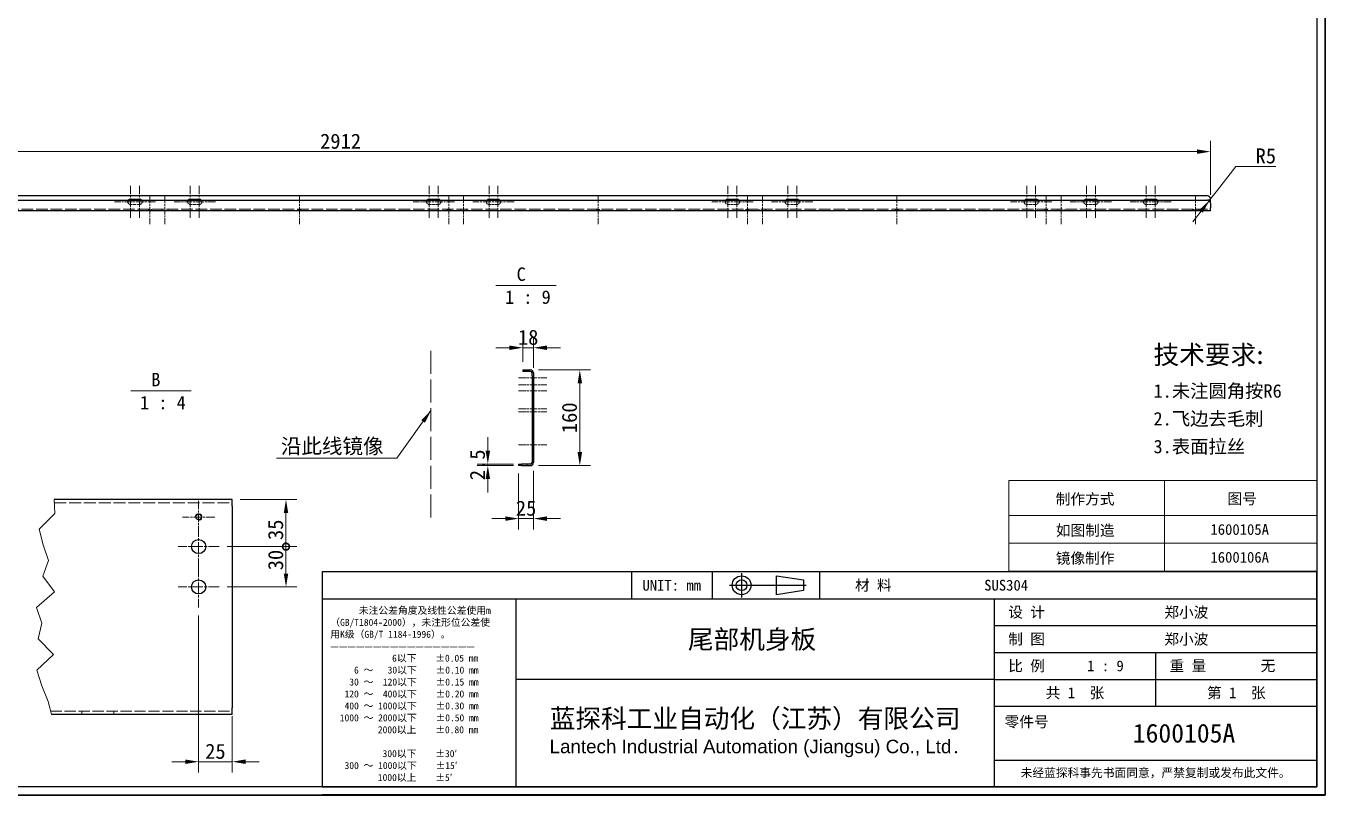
# Model space of a CAD drawing. Header units: millimetres. Extents: x 54 to 3731, y 49 to 2624.
# Drawn here: x 1556 to 3731, y 49 to 1337 of the extents above; entities that cross this region are included whole.
import ezdxf
from ezdxf.enums import TextEntityAlignment as Align

# ---------------------------------------------------------------- set-up
doc = ezdxf.new("R2010")
doc.units = ezdxf.units.MM
doc.header["$LTSCALE"] = 9
doc.linetypes.add('CHAIN', pattern=[0.3543, 0.2362, -0.0295, 0.0591, -0.0295])
doc.linetypes.add('DASHED', pattern=[0.2067, 0.1654, -0.0413])
for name, color, linetype, lineweight in [('1', 7, 'Continuous', 18), ('可见 (ISO)', 7, 'Continuous', 25), ('可见窄的 (ISO)', 7, 'Continuous', 18), ('图框 (ISO)', 7, 'Continuous', 35), ('标题 (ISO)', 7, 'Continuous', 25), ('草图几何图元 (ISO)', 7, 'Continuous', 18)]:
    doc.layers.add(name, color=color, linetype=linetype, lineweight=lineweight)
for name, color, linetype, lineweight, true_color in [('中心标记 (ISO)', 1, 'CHAIN', 18, 0xff0000), ('中心线 (ISO)', 1, 'CHAIN', 18, 0xff0000), ('尺寸 (ISO)', 7, 'Continuous', 18, 0x008000), ('折线 (ISO)', 7, 'Continuous', 18, 0x008000), ('符号 (ISO)', 7, 'Continuous', 18, 0x008000), ('隐藏 (ISO)', 5, 'DASHED', 18, 0x0000ff)]:
    doc.layers.add(name, color=color, linetype=linetype, lineweight=lineweight, true_color=true_color)
doc.styles.add('HZ_33', font='simfang.ttf')
doc.styles.add('文本样式164', font='SimSun.ttf')
doc.styles.add('文本样式165', font='SimSun.ttf')
doc.styles.add('文本样式74', font='SimSun.ttf')
doc.styles.add('最新国标', font='simfang.ttf')
doc.styles.add('注释文本 (ISO)', font='simfang.ttf')
doc.dimstyles.new('默认 (GB)', dxfattribs={"dimscale": 9, "dimtxt": 2.8, "dimasz": 2.5, "dimexe": 2, "dimexo": 1.5, "dimgap": 0.5, "dimtad": 1, "dimtoh": 1, "dimdsep": 46, "dimtxsty": '最新国标', "dimcen": 0.09, "dimdle": 10, "dimclrd": 256, "dimclre": 256, "dimclrt": 256, "dimaunit": 1, "dimadec": 3, "dimazin": 2, "dimtfac": 0.535714, "dimtdec": 3, "dimtmove": 0, "dimatfit": 3, "dimfxl": 0, "dimtolj": 1, "dimlwd": -1, "dimlwe": -1, "dimarcsym": 0})
doc.dimstyles.new('默认 (GB)$7', dxfattribs={"dimscale": 9, "dimtxt": 2.8, "dimasz": 2.5, "dimexe": 2, "dimexo": 1.5, "dimgap": 0.5, "dimtad": 1, "dimtoh": 1, "dimdsep": 46, "dimtxsty": '最新国标', "dimcen": 0.09, "dimdle": 10, "dimclrd": 256, "dimclre": 256, "dimclrt": 256, "dimaunit": 1, "dimadec": 3, "dimazin": 2, "dimtfac": 0.535714, "dimtdec": 3, "dimtmove": 0, "dimatfit": 3, "dimfxl": 0, "dimtolj": 1, "dimlwd": -1, "dimlwe": -1, "dimarcsym": 0})

# ---------------------------------------------------------------- blocks, each defined once
blk = doc.blocks.new('图框 最新国标')
at = {"layer": '图框 (ISO)', "color": 7, "linetype": 'Continuous', "lineweight": 25}
for p, q in [((413, 290), (413, 7)), ((413, 290), (413, 7)), ((413, 7), (6, 7)), ((413, 7), (18, 7))]:
    blk.add_line(p, q, dxfattribs=at)
at = {"layer": '图框 (ISO)'}
for p, q in [((414.5, 291.5), (414.5, 5.5)), ((414.5, 5.5), (6, 5.5))]:
    blk.add_line(p, q, dxfattribs=at)
at = {"layer": '图框 (ISO)', "style": '文本样式74'}
blk.add_attdef('零件代号_001', (42.82, 287.25), '', height=2.5, rotation=180, dxfattribs=at)
blk = doc.blocks.new('标题栏 最新国标')
at = {"layer": '标题 (ISO)'}
for p, q in [((381.98, -183.84), (196.98, -183.84)), ((196.98, -183.84), (196.98, -223.84)), ((254.48, -183.84), (254.48, -188.84)), ((269.48, -183.84), (269.48, -188.84)), ((281.48, -188.09), (281.48, -184.59)), ((281.48, -184.59), (286.48, -185.34)), ((286.48, -185.34), (286.48, -187.34)), ((289.48, -183.84), (289.48, -188.84)), ((381.98, -223.84), (381.98, -183.84)), ((383.48, -183.84), (383.48, -225.34)), ((286.48, -187.34), (281.48, -188.09)), ((196.98, -188.84), (381.98, -188.84)), ((232.98, -188.84), (232.98, -223.84)), ((321.98, -188.84), (321.98, -223.84)), ((321.98, -193.84), (381.98, -193.84)), ((321.98, -198.84), (381.98, -198.84)), ((351.98, -198.84), (351.98, -208.84)), ((321.98, -203.84), (232.98, -203.84)), ((321.98, -203.84), (381.98, -203.84)), ((321.98, -208.84), (381.98, -208.84)), ((321.98, -218.84), (381.98, -218.84)), ((196.98, -223.84), (381.98, -223.84)), ((383.48, -225.34), (196.98, -225.34))]:
    blk.add_line(p, q, dxfattribs=at)
at = {"layer": '标题 (ISO)', "linetype": 'CHAIN', "ltscale": 5.000333}
blk.add_line((274.98, -184.09), (274.98, -188.59), dxfattribs=at)
at = {"layer": '标题 (ISO)', "linetype": 'CHAIN', "ltscale": 15.834605}
blk.add_line((272.73, -186.34), (286.98, -186.34), dxfattribs=at)
at = {"layer": '标题 (ISO)'}
for radius in [1.75, 1]:
    blk.add_circle((274.98, -186.34), radius, dxfattribs=at)
at = {"layer": '1', "style": '文本样式164'}
for s, p in [('UNIT: mm', (261.98, -186.34)), ('材 料', (299.48, -186.34)), ('设 计', (327.98, -191.34)), ('制 图', (327.98, -196.34)), ('比 例', (327.98, -201.34)), ('重 量', (357.98, -201.34)), ('共 1  张', (336.98, -206.34)), ('第 1  张', (366.98, -206.34))]:
    blk.add_text(s, height=2, dxfattribs=at).set_placement(p, align=Align.MIDDLE_CENTER)
at = {"layer": '标题 (ISO)', "style": '注释文本 (ISO)'}
for s, insert, char_height, attachment_point, line_spacing_factor in [('\\fSimSun|b0|i0;{\\H1.3000;      未注公差角度及线性公差使用m\\P}\\fSimSun|b0|i0;{\\H1.3000;（GB/T1804-2000），未注形位公差使\\P}\\fSimSun|b0|i0;{\\H1.3000;用K级（GB/T 1184-1996）。\\P}\\fSimSun|b0|i0;{\\H1.3000;—————————————————\\P}\\fSimSun|b0|i0;{\\H1.3000;             6以下    ±0.05 mm\\P}\\fSimSun|b0|i0;{\\H1.3000;     6 ～   30以下    ±0.10 mm\\P}\\fSimSun|b0|i0;{\\H1.3000;    30 ～  120以下    ±0.15 mm\\P}\\fSimSun|b0|i0;{\\H1.3000;   120 ～  400以下    ±0.20 mm\\P}\\fSimSun|b0|i0;{\\H1.3000;   400 ～ 1000以下    ±0.30 mm\\P}\\fSimSun|b0|i0;{\\H1.3000;  1000 ～ 2000以下    ±0.50 mm\\P}\\fSimSun|b0|i0;{\\H1.3000;          2000以上    ±0.80 mm\\P}\\fSimSun|b0|i0;{\\H1.3000;\\P}\\fSimSun|b0|i0;{\\H1.3000;           300以下    ±30′\\P}\\fSimSun|b0|i0;{\\H1.3000;   300 ～ 1000以下    ±15′\\P}\\fSimSun|b0|i0;{\\H1.3000;          1000以上    ±5′}', (198.48, -206.63), 1.3, 4, 1.023913), ('{\\fMicrosoft YaHei|b0|i0|c134|p34;\\H1.75x;蓝探科工业自动化（江苏）有限公司\\P\\fArial|b0|i0|c0|p34;\\H0.71429x;Lantech Industrial Automation (Jiangsu) Co., Ltd\\fFangSong|b0|i0|c134|p49;.\\H1.15195x; }', (277.48, -213.84), 2, 5, 0.978695)]:
    blk.add_mtext(s, dxfattribs=dict(at, insert=insert, char_height=char_height, attachment_point=attachment_point, line_spacing_factor=line_spacing_factor))
at = {"layer": '标题 (ISO)', "attachment_point": 5, "style": '注释文本 (ISO)'}
for s, insert, char_height in [('\\fFangSong|b0|i0;零件号', (327.98, -211.84), 2), ('\\fSimSun|b0|i0;{\\H1.6000;未经蓝探科事先书面同意，严禁复制或发布此文件。}', (351.98, -221.34), 1.6)]:
    blk.add_mtext(s, dxfattribs=dict(at, insert=insert, char_height=char_height))
at = {"layer": '标题 (ISO)'}
for tag, p, height, style in [('材料_001', (320.09, -187.33), 2, '注释文本 (ISO)'), ('设计人_001', (353.59, -192.37), 2, '注释文本 (ISO)'), ('库存编号_001', (264.99, -198.14), 3.5, '文本样式165'), ('设计人_001', (353.59, -197.37), 2, '注释文本 (ISO)'), ('视图比例_001', (339.25, -202.33), 2, '注释文本 (ISO)'), ('质量\\P3;_001', (371.53, -202.3), 2, '注释文本 (ISO)'), ('零件代号_001', (347.74, -215.59), 3.5, '文本样式165')]:
    blk.add_attdef(tag, p, '', height=height, dxfattribs=dict(at, style=style))
blk = doc.blocks.new('表格1')
at = {"layer": '符号 (ISO)'}
for p, q in [((355.72, 63.99), (413, 63.99)), ((355.72, 63.99), (355.72, 57.45)), ((384.65, 63.99), (384.65, 57.45)), ((413, 63.99), (413, 57.45)), ((355.72, 57.45), (413, 57.45)), ((355.72, 57.45), (355.72, 47.1)), ((384.65, 57.45), (384.65, 47.1)), ((413, 57.45), (413, 47.1)), ((355.72, 52.33), (413, 52.33)), ((355.72, 47.1), (413, 47.1))]:
    blk.add_line(p, q, dxfattribs=at)
at = {"layer": '符号 (ISO)', "char_height": 2, "attachment_point": 7, "style": '注释文本 (ISO)'}
for s, insert in [('制作方式', (364.43, 59.31)), ('图号', (396.37, 59.37)), ('如图制造', (364.44, 53.49)), ('1600105A', (393.19, 53.85)), ('镜像制作', (364.43, 48.3)), ('1600106A', (393.19, 48.68))]:
    blk.add_mtext(s, dxfattribs=dict(at, insert=insert))
blk = doc.blocks.new('*D6')
at = {"layer": 'Defpoints', "color": 0, "transparency": 16777216}
for p in [(2405.7, 798), (2387.7, 760.8), (2405.7, 750.8)]:
    blk.add_point(p, dxfattribs=at)
at = {"layer": '尺寸 (ISO)', "color": 116, "true_color": 0x00803f, "transparency": 16777216}
for p, q in [((2387.7, 774.3), (2387.7, 816)), ((2405.7, 764.3), (2405.7, 816)), ((2365.2, 798), (2342.7, 798)), ((2387.7, 798), (2405.7, 798)), ((2428.2, 798), (2450.7, 798))]:
    blk.add_line(p, q, dxfattribs=at)
for points in [[(2365.2, 801.8), (2365.2, 794.3), (2387.7, 798)], [(2428.2, 801.8), (2428.2, 794.3), (2405.7, 798)]]:
    blk.add_solid(points, dxfattribs=at)
at = {"layer": '尺寸 (ISO)', "transparency": 16777216, "insert": (2396.7, 815.3), "char_height": 25.2, "attachment_point": 5, "style": '最新国标'}
blk.add_mtext('\\A1;18', dxfattribs=at)
blk = doc.blocks.new('*D7')
at = {"layer": 'Defpoints', "color": 0, "transparency": 16777216}
for p in [(2400.7, 760.8), (2400.7, 600.8), (2483.2, 600.8)]:
    blk.add_point(p, dxfattribs=at)
at = {"layer": '尺寸 (ISO)', "color": 116, "true_color": 0x00803f, "transparency": 16777216}
for p, q in [((2414.2, 760.8), (2501.2, 760.8)), ((2483.2, 738.3), (2483.2, 623.3)), ((2414.2, 600.8), (2501.2, 600.8))]:
    blk.add_line(p, q, dxfattribs=at)
for points in [[(2479.4, 738.3), (2486.9, 738.3), (2483.2, 760.8)], [(2479.4, 623.3), (2486.9, 623.3), (2483.2, 600.8)]]:
    blk.add_solid(points, dxfattribs=at)
at = {"layer": '尺寸 (ISO)', "transparency": 16777216, "insert": (2465.9, 680.8), "char_height": 25.2, "attachment_point": 5, "rotation": 90, "style": '最新国标'}
blk.add_mtext('\\A1;160', dxfattribs=at)
blk = doc.blocks.new('*D8')
at = {"layer": 'Defpoints', "color": 0, "transparency": 16777216}
for p in [(2380.7, 600.8), (2405.7, 605.8), (2405.7, 512.1)]:
    blk.add_point(p, dxfattribs=at)
at = {"layer": '尺寸 (ISO)', "color": 116, "true_color": 0x00803f, "transparency": 16777216}
for p, q in [((2380.7, 587.3), (2380.7, 494.1)), ((2405.7, 592.3), (2405.7, 494.1)), ((2358.2, 512.1), (2335.7, 512.1)), ((2380.7, 512.1), (2405.7, 512.1)), ((2428.2, 512.1), (2450.7, 512.1))]:
    blk.add_line(p, q, dxfattribs=at)
for points in [[(2358.2, 515.8), (2358.2, 508.3), (2380.7, 512.1)], [(2428.2, 515.8), (2428.2, 508.3), (2405.7, 512.1)]]:
    blk.add_solid(points, dxfattribs=at)
at = {"layer": '尺寸 (ISO)', "transparency": 16777216, "insert": (2393.2, 529.3), "char_height": 25.2, "attachment_point": 5, "style": '最新国标'}
blk.add_mtext('\\A1;25', dxfattribs=at)
blk = doc.blocks.new('*D9')
at = {"layer": 'Defpoints', "color": 0, "transparency": 16777216}
for p in [(2329.2, 600.8), (2385.7, 603.3), (2385.7, 600.8)]:
    blk.add_point(p, dxfattribs=at)
at = {"layer": '尺寸 (ISO)', "color": 116, "true_color": 0x00803f, "transparency": 16777216}
for p, q in [((2329.2, 625.8), (2329.2, 648.3)), ((2372.2, 603.3), (2311.2, 603.3)), ((2372.2, 600.8), (2311.2, 600.8)), ((2329.2, 603.3), (2329.2, 600.8)), ((2329.2, 578.3), (2329.2, 555.8))]:
    blk.add_line(p, q, dxfattribs=at)
for points in [[(2325.4, 625.8), (2332.9, 625.8), (2329.2, 603.3)], [(2325.4, 578.3), (2332.9, 578.3), (2329.2, 600.8)]]:
    blk.add_solid(points, dxfattribs=at)
at = {"layer": '尺寸 (ISO)', "transparency": 16777216, "insert": (2311.9, 602.1), "char_height": 25.2, "attachment_point": 5, "rotation": 90, "style": '最新国标'}
blk.add_mtext('\\A1;2.5', dxfattribs=at)
blk = doc.blocks.new('*D48')
at = {"layer": 'Defpoints', "color": 0, "transparency": 16777216}
for p in [(3536.7, 1044.2), (3533.7, 1040.2)]:
    blk.add_point(p, dxfattribs=at)
at = {"layer": '尺寸 (ISO)', "color": 116, "true_color": 0x00803f, "transparency": 16777216}
for p, q in [((3581, 1101.6), (3550.5, 1062)), ((3648.1, 1101.6), (3581, 1101.6)), ((3533.7, 1040.2), (3536.7, 1044.2)), ((3536.7, 1044.2), (3550.5, 1062)), ((3523, 1026.4), (3509.2, 1008.6))]:
    blk.add_line(p, q, dxfattribs=at)
blk.add_solid([(3520, 1028.7), (3525.9, 1024.1), (3536.7, 1044.2)], dxfattribs=at)
at = {"layer": '尺寸 (ISO)', "transparency": 16777216, "insert": (3631.4, 1118.9), "char_height": 25.2, "attachment_point": 5, "style": '最新国标'}
blk.add_mtext('\\A1;R5', dxfattribs=at)
blk = doc.blocks.new('*D49')
at = {"layer": 'Defpoints', "color": 0, "transparency": 16777216}
for p in [(3538.7, 1126.2), (626.7, 1040.2), (3538.7, 1040.2)]:
    blk.add_point(p, dxfattribs=at)
at = {"layer": '尺寸 (ISO)', "color": 116, "true_color": 0x00803f, "transparency": 16777216}
for p, q in [((626.7, 1053.7), (626.7, 1144.2)), ((3538.7, 1053.7), (3538.7, 1144.2)), ((649.2, 1126.2), (3516.2, 1126.2))]:
    blk.add_line(p, q, dxfattribs=at)
for points in [[(649.2, 1130), (649.2, 1122.5), (626.7, 1126.2)], [(3516.2, 1130), (3516.2, 1122.5), (3538.7, 1126.2)]]:
    blk.add_solid(points, dxfattribs=at)
at = {"layer": '尺寸 (ISO)', "transparency": 16777216, "insert": (2082.7, 1143.5), "char_height": 25.2, "attachment_point": 5, "style": '最新国标'}
blk.add_mtext('\\A1;2912', dxfattribs=at)
blk = doc.blocks.new('_DotSmall')
at = {"color": 0, "linetype": 'ByBlock', "const_width": 0.5}
blk.add_lwpolyline([(-0.0625, 0, 1), (0.0625, 0, 1)], format="xyb", close=True, dxfattribs=at)
blk = doc.blocks.new('*D55')
at = {"layer": 'Defpoints', "color": 0, "transparency": 16777216}
for p in [(1879.4, 465.2), (1991.3, 465.2), (1879.4, 397.7)]:
    blk.add_point(p, dxfattribs=at)
at = {"layer": '尺寸 (ISO)', "color": 116, "true_color": 0x00803f, "transparency": 16777216}
for p, q in [((1892.9, 465.2), (2009.3, 465.2)), ((1991.3, 420.2), (1991.3, 465.2)), ((1892.9, 397.7), (2009.3, 397.7))]:
    blk.add_line(p, q, dxfattribs=at)
blk.add_solid([(1987.6, 420.2), (1995.1, 420.2), (1991.3, 397.7)], dxfattribs=at)
at = {"layer": '尺寸 (ISO)', "color": 116, "true_color": 0x00803f, "transparency": 16777216, "xscale": 22.5, "yscale": 22.5, "zscale": 22.5, "rotation": 90}
blk.add_blockref('_DotSmall', (1991.3, 465.2), dxfattribs=at)
at = {"layer": '尺寸 (ISO)', "transparency": 16777216, "insert": (1974.1, 442.7), "char_height": 25.2, "attachment_point": 5, "rotation": 90, "style": '最新国标'}
blk.add_mtext('\\A1;30', dxfattribs=at)
blk = doc.blocks.new('*D56')
at = {"layer": 'Defpoints', "color": 0, "transparency": 16777216}
for p in [(1901.3, 544), (1991.3, 544), (1879.4, 465.2)]:
    blk.add_point(p, dxfattribs=at)
at = {"layer": '尺寸 (ISO)', "color": 116, "true_color": 0x00803f, "transparency": 16777216}
for p, q in [((1914.8, 544), (2009.3, 544)), ((1991.3, 465.2), (1991.3, 521.5)), ((1892.9, 465.2), (2009.3, 465.2))]:
    blk.add_line(p, q, dxfattribs=at)
blk.add_solid([(1987.6, 521.5), (1995.1, 521.5), (1991.3, 544)], dxfattribs=at)
at = {"layer": '尺寸 (ISO)', "color": 116, "true_color": 0x00803f, "transparency": 16777216, "xscale": 22.5, "yscale": 22.5, "zscale": 22.5, "rotation": 270}
blk.add_blockref('_DotSmall', (1991.3, 465.2), dxfattribs=at)
at = {"layer": '尺寸 (ISO)', "transparency": 16777216, "insert": (1974.1, 493.4), "char_height": 25.2, "attachment_point": 5, "rotation": 90, "style": '最新国标'}
blk.add_mtext('\\A1;35', dxfattribs=at)
blk = doc.blocks.new('*D67')
at = {"layer": 'Defpoints', "color": 0, "transparency": 16777216}
for p in [(1845.1, 363.4), (1901.3, 195.2), (1901.3, 105.2)]:
    blk.add_point(p, dxfattribs=at)
at = {"layer": '尺寸 (ISO)', "color": 116, "true_color": 0x00803f, "transparency": 16777216}
for p, q in [((1845.1, 349.9), (1845.1, 87.2)), ((1901.3, 181.7), (1901.3, 87.2)), ((1822.6, 105.2), (1800.1, 105.2)), ((1845.1, 105.2), (1867.6, 105.2)), ((1867.6, 105.2), (1878.8, 105.2)), ((1901.3, 105.2), (1878.8, 105.2)), ((1923.8, 105.2), (1946.3, 105.2))]:
    blk.add_line(p, q, dxfattribs=at)
for points in [[(1822.6, 109), (1822.6, 101.5), (1845.1, 105.2)], [(1923.8, 109), (1923.8, 101.5), (1901.3, 105.2)]]:
    blk.add_solid(points, dxfattribs=at)
at = {"layer": '尺寸 (ISO)', "transparency": 16777216, "insert": (1873.2, 122.5), "char_height": 25.2, "attachment_point": 5, "style": '最新国标'}
blk.add_mtext('\\A1;25', dxfattribs=at)

msp = doc.modelspace()

# ---------------------------------------------------------------- linework, layer by layer
at = {"layer": '中心标记 (ISO)', "ltscale": 6.667144}
for p, q in [((1731.165, 1069.249), (1731.165, 1015.249)), ((1746.165, 1069.249), (1746.165, 1015.249)), ((1831.165, 1069.249), (1831.165, 1015.249)), ((1846.165, 1069.249), (1846.165, 1015.249)), ((2231.165, 1069.249), (2231.165, 1015.249)), ((2246.165, 1069.249), (2246.165, 1015.249)), ((2331.165, 1069.249), (2331.165, 1015.249)), ((2346.165, 1069.249), (2346.165, 1015.249)), ((2731.165, 1069.249), (2731.165, 1015.249)), ((2746.165, 1069.249), (2746.165, 1015.249)), ((2831.165, 1069.249), (2831.165, 1015.249)), ((2846.165, 1069.249), (2846.165, 1015.249)), ((3231.165, 1069.249), (3231.165, 1015.249)), ((3246.165, 1069.249), (3246.165, 1015.249)), ((3331.165, 1069.249), (3331.165, 1015.249)), ((3346.165, 1069.249), (3346.165, 1015.249)), ((3431.165, 1069.249), (3431.165, 1015.249)), ((3446.165, 1069.249), (3446.165, 1015.249))]:
    msp.add_line(p, q, dxfattribs=at)
at = {"layer": '中心标记 (ISO)', "ltscale": 6.111541}
for p, q in [((1753.665, 1042.249), (1704.165, 1042.249)), ((1773.165, 1042.249), (1723.665, 1042.249)), ((1853.665, 1042.249), (1804.165, 1042.249)), ((1873.165, 1042.249), (1823.665, 1042.249)), ((2253.665, 1042.249), (2204.165, 1042.249)), ((2273.165, 1042.249), (2223.665, 1042.249)), ((2353.665, 1042.249), (2304.165, 1042.249)), ((2373.165, 1042.249), (2323.665, 1042.249)), ((2753.665, 1042.249), (2704.165, 1042.249)), ((2773.165, 1042.249), (2723.665, 1042.249)), ((2853.665, 1042.249), (2804.165, 1042.249)), ((2873.165, 1042.249), (2823.665, 1042.249)), ((3253.665, 1042.249), (3204.165, 1042.249)), ((3273.165, 1042.249), (3223.665, 1042.249)), ((3353.665, 1042.249), (3304.165, 1042.249)), ((3373.165, 1042.249), (3323.665, 1042.249)), ((3453.665, 1042.249), (3404.165, 1042.249)), ((3473.165, 1042.249), (3423.665, 1042.249))]:
    msp.add_line(p, q, dxfattribs=at)
at = {"layer": '中心标记 (ISO)', "ltscale": 6.70437}
for p, q in [((1845.085, 541.896), (1845.085, 487.595)), ((1872.235, 514.745), (1817.934, 514.745))]:
    msp.add_line(p, q, dxfattribs=at)
at = {"layer": '中心标记 (ISO)', "ltscale": 8.472857}
for p, q in [((1845.085, 499.558), (1845.085, 430.933)), ((1879.397, 465.245), (1810.772, 465.245)), ((1845.085, 432.058), (1845.085, 363.433)), ((1879.397, 397.745), (1810.772, 397.745))]:
    msp.add_line(p, q, dxfattribs=at)
at = {"layer": '中心线 (ISO)', "ltscale": 5.864606}
for p, q in [((1763.665, 1052.249), (1763.665, 1004.749)), ((1788.665, 1052.249), (1788.665, 1004.749)), ((2013.665, 1052.249), (2013.665, 1004.749)), ((2263.665, 1052.249), (2263.665, 1004.749)), ((2288.665, 1052.249), (2288.665, 1004.749)), ((2513.665, 1052.249), (2513.665, 1004.749)), ((2763.665, 1052.249), (2763.665, 1004.749)), ((2788.665, 1052.249), (2788.665, 1004.749)), ((3013.665, 1052.249), (3013.665, 1004.749)), ((3263.665, 1052.249), (3263.665, 1004.749)), ((3288.665, 1052.249), (3288.665, 1004.749)), ((3513.665, 1052.249), (3513.665, 1004.749)), ((2380.663, 747.803), (2428.163, 747.803)), ((2380.663, 735.803), (2428.163, 735.803)), ((2380.663, 725.803), (2428.163, 725.803)), ((2380.663, 695.803), (2428.163, 695.803)), ((2380.663, 690.803), (2428.163, 690.803)), ((2380.663, 635.803), (2428.163, 635.803))]:
    msp.add_line(p, q, dxfattribs=at)
at = {"layer": '可见 (ISO)'}
for p, q in [((3533.665, 1052.249), (479.665, 1052.249)), ((631.665, 1045.249), (3533.665, 1045.249)), ((1731.165, 1046.749), (1746.165, 1046.749)), ((1831.165, 1046.749), (1846.165, 1046.749)), ((2231.165, 1046.749), (2246.165, 1046.749)), ((2331.165, 1046.749), (2346.165, 1046.749)), ((2731.165, 1046.749), (2746.165, 1046.749)), ((2831.165, 1046.749), (2846.165, 1046.749)), ((3231.165, 1046.749), (3246.165, 1046.749)), ((3331.165, 1046.749), (3346.165, 1046.749)), ((3431.165, 1046.749), (3446.165, 1046.749)), ((3538.665, 1040.249), (3538.665, 1047.249)), ((3538.665, 1027.249), (626.665, 1027.249)), ((3538.665, 1040.249), (3538.665, 1032.249)), ((3538.665, 1027.249), (3538.665, 1032.249)), ((2387.663, 760.803), (2392.663, 760.803)), ((2387.663, 760.803), (2387.663, 758.303)), ((2392.663, 758.303), (2387.663, 758.303)), ((2392.663, 760.803), (2400.663, 760.803)), ((2400.663, 758.303), (2392.663, 758.303)), ((2403.163, 750.803), (2403.163, 755.803)), ((2405.663, 755.803), (2403.163, 755.803)), ((2403.163, 750.803), (2403.163, 605.803)), ((2405.663, 755.803), (2405.663, 750.803)), ((2405.663, 750.803), (2405.663, 605.803)), ((2380.663, 603.303), (2385.663, 603.303)), ((2380.663, 603.303), (2380.663, 600.803)), ((2385.663, 600.803), (2380.663, 600.803)), ((2400.663, 603.303), (2385.663, 603.303)), ((2385.663, 600.803), (2400.663, 600.803)), ((1901.335, 543.995), (1603.322, 543.995)), ((1901.335, 532.745), (1901.335, 543.995)), ((1901.335, 532.745), (1901.335, 195.245)), ((1901.335, 183.995), (1598.897, 183.995)), ((1901.335, 183.995), (1901.335, 195.245))]:
    msp.add_line(p, q, dxfattribs=at)
for centre, radius in [((1845.085, 514.745), 4.651), ((1845.085, 465.245), 11.812), ((1845.085, 397.745), 11.812)]:
    msp.add_circle(centre, radius, dxfattribs=at)
for centre, radius, start, end in [((1731.165, 1042.249), 4.5, 90, 138.189685), ((1746.165, 1042.249), 4.5, 41.810315, 90), ((1831.165, 1042.249), 4.5, 90, 138.189685), ((1846.165, 1042.249), 4.5, 41.810315, 90), ((2231.165, 1042.249), 4.5, 90, 138.189685), ((2246.165, 1042.249), 4.5, 41.810315, 90), ((2331.165, 1042.249), 4.5, 90, 138.189685), ((2346.165, 1042.249), 4.5, 41.810315, 90), ((2731.165, 1042.249), 4.5, 90, 138.189685), ((2746.165, 1042.249), 4.5, 41.810315, 90), ((2831.165, 1042.249), 4.5, 90, 138.189685), ((2846.165, 1042.249), 4.5, 41.810315, 90), ((3231.165, 1042.249), 4.5, 90, 138.189685), ((3246.165, 1042.249), 4.5, 41.810315, 90), ((3331.165, 1042.249), 4.5, 90, 138.189685), ((3346.165, 1042.249), 4.5, 41.810315, 90), ((3431.165, 1042.249), 4.5, 90, 138.189685), ((3446.165, 1042.249), 4.5, 41.810315, 90), ((3533.665, 1047.249), 5, 0, 90), ((3533.665, 1040.249), 5, 0, 90), ((2400.663, 755.803), 5, 0, 90), ((2400.663, 755.803), 2.5, 0, 90), ((2400.663, 605.803), 5, 270, 0), ((2400.663, 605.803), 2.5, 270, 0)]:
    msp.add_arc(centre, radius, start, end, dxfattribs=at)
at = {"layer": '可见窄的 (ISO)'}
msp.add_arc((1845.085, 514.745), 5.625, 260, 170, dxfattribs=at)
at = {"layer": '折线 (ISO)'}
for p, q in [((1603.322, 543.995), (1603.831, 532.745)), ((1604.372, 520.8), (1603.831, 532.745)), ((1578.412, 494.566), (1604.372, 520.8)), ((1584.94, 468.331), (1578.412, 494.566)), ((1593.674, 442.097), (1584.94, 468.331)), ((1584.147, 415.863), (1593.674, 442.097)), ((1604.037, 389.628), (1584.147, 415.863)), ((1573.987, 363.394), (1604.037, 389.628)), ((1582.874, 337.16), (1573.987, 363.394)), ((1576.748, 310.925), (1582.874, 337.16)), ((1601.912, 284.691), (1576.748, 310.925)), ((1574.24, 258.457), (1601.912, 284.691)), ((1582.617, 232.222), (1574.24, 258.457)), ((1593.172, 205.988), (1582.617, 232.222)), ((1595.968, 195.245), (1593.172, 205.988)), ((1595.968, 195.245), (1598.897, 183.995))]:
    msp.add_line(p, q, dxfattribs=at)
at = {"layer": '符号 (ISO)'}
for p, q in [((2342.637, 901.964), (2443.69, 901.964)), ((1731.755, 725.752), (1832.808, 725.752))]:
    msp.add_line(p, q, dxfattribs=at)
at = {"layer": '草图几何图元 (ISO)', "color": 1, "linetype": 'DASHED', "ltscale": 25.853224, "true_color": 0xff0000}
msp.add_line((2234.043, 792.976), (2234.043, 504.408), dxfattribs=at)
at = {"layer": '隐藏 (ISO)', "ltscale": 13.044491}
msp.add_line((626.665, 1029.749), (3538.665, 1029.749), dxfattribs=at)
at = {"layer": '隐藏 (ISO)', "ltscale": 3.174394}
for p, q in [((1746.165, 1037.749), (1731.165, 1037.749)), ((1846.165, 1037.749), (1831.165, 1037.749)), ((2246.165, 1037.749), (2231.165, 1037.749)), ((2346.165, 1037.749), (2331.165, 1037.749)), ((2746.165, 1037.749), (2731.165, 1037.749)), ((2846.165, 1037.749), (2831.165, 1037.749)), ((3246.165, 1037.749), (3231.165, 1037.749)), ((3346.165, 1037.749), (3331.165, 1037.749)), ((3446.165, 1037.749), (3431.165, 1037.749))]:
    msp.add_line(p, q, dxfattribs=at)
at = {"layer": '隐藏 (ISO)', "ltscale": 0.528982}
for p, q in [((1761.165, 1029.749), (1761.165, 1027.249)), ((1761.598, 1029.749), (1761.598, 1027.249)), ((1765.732, 1029.749), (1765.732, 1027.249)), ((1766.165, 1027.249), (1766.165, 1029.749)), ((1783.415, 1029.749), (1783.415, 1027.249)), ((1793.915, 1029.749), (1793.915, 1027.249)), ((2011.165, 1029.749), (2011.165, 1027.249)), ((2011.598, 1029.749), (2011.598, 1027.249)), ((2015.732, 1029.749), (2015.732, 1027.249)), ((2016.165, 1027.249), (2016.165, 1029.749)), ((2261.165, 1029.749), (2261.165, 1027.249)), ((2261.598, 1029.749), (2261.598, 1027.249)), ((2265.732, 1029.749), (2265.732, 1027.249)), ((2266.165, 1027.249), (2266.165, 1029.749)), ((2283.415, 1029.749), (2283.415, 1027.249)), ((2293.915, 1029.749), (2293.915, 1027.249)), ((2511.165, 1029.749), (2511.165, 1027.249)), ((2511.598, 1029.749), (2511.598, 1027.249)), ((2515.732, 1029.749), (2515.732, 1027.249)), ((2516.165, 1027.249), (2516.165, 1029.749)), ((2761.165, 1029.749), (2761.165, 1027.249)), ((2761.598, 1029.749), (2761.598, 1027.249)), ((2765.732, 1029.749), (2765.732, 1027.249)), ((2766.165, 1027.249), (2766.165, 1029.749)), ((2783.415, 1029.749), (2783.415, 1027.249)), ((2793.915, 1029.749), (2793.915, 1027.249)), ((3011.165, 1029.749), (3011.165, 1027.249)), ((3011.598, 1029.749), (3011.598, 1027.249)), ((3015.732, 1029.749), (3015.732, 1027.249)), ((3016.165, 1027.249), (3016.165, 1029.749)), ((3261.165, 1029.749), (3261.165, 1027.249)), ((3261.598, 1029.749), (3261.598, 1027.249)), ((3265.732, 1029.749), (3265.732, 1027.249)), ((3266.165, 1027.249), (3266.165, 1029.749)), ((3283.415, 1029.749), (3283.415, 1027.249)), ((3293.915, 1029.749), (3293.915, 1027.249)), ((3508.415, 1029.749), (3508.415, 1027.249)), ((3511.165, 1029.749), (3511.165, 1027.249)), ((3511.598, 1029.749), (3511.598, 1027.249)), ((3515.732, 1029.749), (3515.732, 1027.249)), ((3516.165, 1027.249), (3516.165, 1029.749)), ((3518.915, 1029.749), (3518.915, 1027.249)), ((2405.663, 750.303), (2403.163, 750.303)), ((2403.163, 749.87), (2405.663, 749.87)), ((2403.163, 745.736), (2405.663, 745.736)), ((2403.163, 745.303), (2405.663, 745.303)), ((2403.163, 741.053), (2405.663, 741.053)), ((2405.663, 732.053), (2403.163, 732.053)), ((2403.163, 731.053), (2405.663, 731.053)), ((2403.163, 730.553), (2405.663, 730.553)), ((2403.163, 720.553), (2405.663, 720.553)), ((2405.663, 711.553), (2403.163, 711.553)), ((2403.163, 701.053), (2405.663, 701.053)), ((2403.163, 696.053), (2405.663, 696.053)), ((2403.163, 690.553), (2405.663, 690.553)), ((2403.163, 685.553), (2405.663, 685.553)), ((2405.663, 652.053), (2403.163, 652.053)), ((2403.163, 641.053), (2405.663, 641.053)), ((2405.663, 631.553), (2403.163, 631.553)), ((2403.163, 630.553), (2405.663, 630.553)), ((2386.163, 600.803), (2386.163, 603.303)), ((2395.163, 600.803), (2395.163, 603.303))]:
    msp.add_line(p, q, dxfattribs=at)
at = {"layer": '隐藏 (ISO)', "ltscale": 13.338261}
msp.add_line((1603.577, 538.37), (1901.335, 538.37), dxfattribs=at)
at = {"layer": '隐藏 (ISO)', "ltscale": 12.566297}
msp.add_line((1597.433, 189.62), (1901.335, 189.62), dxfattribs=at)
at = {"layer": '隐藏 (ISO)', "ltscale": 1.190335}
for p, q in [((1649.335, 183.995), (1649.335, 189.62)), ((1703.335, 183.995), (1703.335, 189.62))]:
    msp.add_line(p, q, dxfattribs=at)
at = {"layer": '隐藏 (ISO)', "ltscale": 2.1908}
for centre, start, end in [((1731.165, 1042.249), 138.189685, 270), ((1746.165, 1042.249), 270, 41.810315), ((1831.165, 1042.249), 138.189685, 270), ((1846.165, 1042.249), 270, 41.810315), ((2231.165, 1042.249), 138.189685, 270), ((2246.165, 1042.249), 270, 41.810315), ((2331.165, 1042.249), 138.189685, 270), ((2346.165, 1042.249), 270, 41.810315), ((2731.165, 1042.249), 138.189685, 270), ((2746.165, 1042.249), 270, 41.810315), ((2831.165, 1042.249), 138.189685, 270), ((2846.165, 1042.249), 270, 41.810315), ((3231.165, 1042.249), 138.189685, 270), ((3246.165, 1042.249), 270, 41.810315), ((3331.165, 1042.249), 138.189685, 270), ((3346.165, 1042.249), 270, 41.810315), ((3431.165, 1042.249), 138.189685, 270), ((3446.165, 1042.249), 270, 41.810315)]:
    msp.add_arc(centre, 4.5, start, end, dxfattribs=at)

# ---------------------------------------------------------------- block references
at = {"xscale": 9, "yscale": 9, "zscale": 9}
for name in ['图框 最新国标', '表格1']:
    msp.add_blockref(name, (0, 0), dxfattribs=at)
ref = msp.add_blockref('标题栏 最新国标', (279.157, 2077.599), dxfattribs=dict(xscale=9, yscale=9, zscale=9))
ref.add_attrib('零件代号_001', '1600105A', (3408.788, 137.25), dxfattribs={"layer": '标题 (ISO)', "height": 31.5, "style": '文本样式165'})
ref.add_attrib('库存编号_001', '尾部机身板', (2664.05, 294.31), dxfattribs={"layer": '标题 (ISO)', "height": 31.5, "style": '文本样式165'})
ref.add_attrib('质量\\P3;_001', '无', (3622.886, 256.86), dxfattribs={"layer": '标题 (ISO)', "height": 18, "style": '注释文本 (ISO)'})
ref.add_attrib('视图比例_001', '1 : 9', (3332.417, 256.654), dxfattribs={"layer": '标题 (ISO)', "height": 18, "style": '注释文本 (ISO)'})
ref.add_attrib('设计人_001', '郑小波', (3461.503, 346.294), dxfattribs={"layer": '标题 (ISO)', "height": 18, "style": '注释文本 (ISO)'})
ref.add_attrib('设计人_001', '郑小波', (3461.503, 301.294), dxfattribs={"layer": '标题 (ISO)', "height": 18, "style": '注释文本 (ISO)'})
ref.add_attrib('材料_001', 'SUS304', (3160.003, 391.603), dxfattribs={"layer": '标题 (ISO)', "height": 18, "style": '注释文本 (ISO)'})

# ---------------------------------------------------------------- texts
at = {"layer": '符号 (ISO)', "char_height": 22.5, "attachment_point": 7, "style": 'HZ_33'}
for s, insert in [('C ', (2377.329, 909.518)), (' 1 : 9', (2342.637, 871.121)), ('B ', (1765.871, 733.503)), (' 1 : 4', (1731.755, 694.711))]:
    msp.add_mtext(s, dxfattribs=dict(at, insert=insert))
at = {"layer": '符号 (ISO)', "insert": (3443.397, 710.573), "char_height": 18, "width": 235.78948, "attachment_point": 4, "line_spacing_factor": 1.240703, "style": '注释文本 (ISO)'}
msp.add_mtext('{\\H1.75x;技术要求\\fCalibri|b0|i0|c0|p34;:\\fFangSong|b0|i0|c134|p49;\\P\\H0.71429x;1.未注圆角按R6\\P2.飞边去毛刺\\P3.表面拉丝}', dxfattribs=at)
at = {"layer": '符号 (ISO)', "insert": (2154.615, 645.976), "char_height": 25.2, "width": 188.63158, "attachment_point": 3, "style": '最新国标'}
msp.add_mtext('\\fFangSong|b0|i0;沿此线镜像', dxfattribs=at)

# ---------------------------------------------------------------- dimensions: what is measured, and where the dimension line sits
at = {"layer": '尺寸 (ISO)', "color": 116, "true_color": 0x00803f}
for base, p1, p2, angle, override, picture, middle in [((3538.665, 1126.249), (626.665, 1040.249), (3538.665, 1040.249), 180, {"dimgap": 0.5, "dimtoh": 0, "dimdec": 2, "dimtol": 0, "dimlim": 0, "dimtp": 0, "dimtm": 0, "dimtdec": 3, "dimtofl": 0, "dimatfit": 1}, '*D49', (2082.665, 1126.249)), ((2405.663, 798.025), (2387.663, 760.803), (2405.663, 750.803), 180, {"dimgap": 0.5, "dimtoh": 0, "dimdec": 2, "dimtol": 0, "dimlim": 0, "dimtp": 0, "dimtm": 0, "dimtdec": 3, "dimtofl": 1, "dimatfit": 1}, '*D6', (2396.663, 798.025)), ((2483.163, 600.803), (2400.663, 760.803), (2400.663, 600.803), 90, {"dimgap": 0.5, "dimtoh": 0, "dimdec": 2, "dimtol": 0, "dimlim": 0, "dimtp": 0, "dimtm": 0, "dimtdec": 3, "dimtofl": 0, "dimatfit": 1}, '*D7', (2483.163, 680.803)), ((2329.194, 600.803), (2385.663, 603.303), (2385.663, 600.803), 270, {"dimgap": 0.5, "dimtoh": 0, "dimdec": 2, "dimtol": 0, "dimlim": 0, "dimtp": 0, "dimtm": 0, "dimtdec": 3, "dimtofl": 1, "dimatfit": 1}, '*D9', (2329.194, 602.053)), ((2405.663, 512.053), (2380.663, 600.803), (2405.663, 605.803), 180, {"dimgap": 0.5, "dimtoh": 0, "dimdec": 2, "dimtol": 0, "dimlim": 0, "dimtp": 0, "dimtm": 0, "dimtdec": 3, "dimtofl": 1, "dimatfit": 1}, '*D8', (2393.163, 512.053)), ((1991.335, 543.995), (1879.397, 465.245), (1901.335, 543.995), 90, {"dimgap": 0.5, "dimtoh": 0, "dimdec": 2, "dimlfac": 0.444444, "dimblk1": 'DotSmall', "dimsah": 1, "dimdle": 0, "dimtol": 0, "dimlim": 0, "dimtp": 0, "dimtm": 0, "dimtdec": 3, "dimtofl": 0, "dimatfit": 1}, '*D56', (1991.335, 493.37)), ((1991.335, 465.245), (1879.397, 397.745), (1879.397, 465.245), 90, {"dimgap": 0.5, "dimtoh": 0, "dimdec": 2, "dimlfac": 0.444444, "dimblk2": 'DotSmall', "dimsah": 1, "dimdle": 0, "dimtol": 0, "dimlim": 0, "dimtp": 0, "dimtm": 0, "dimtdec": 3, "dimtofl": 0, "dimatfit": 1}, '*D55', (1991.335, 442.745)), ((1901.335, 105.245), (1845.085, 363.433), (1901.335, 195.245), 180, {"dimgap": 0.5, "dimtoh": 0, "dimdec": 2, "dimlfac": 0.444444, "dimtol": 0, "dimlim": 0, "dimtp": 0, "dimtm": 0, "dimtdec": 3, "dimtofl": 0}, '*D67', (1873.21, 105.245))]:
    dim = msp.add_linear_dim(base=base, p1=p1, p2=p2, angle=angle, dimstyle='默认 (GB)', override=override, dxfattribs=at)
    dim.commit()
    dim.dimension.update_dxf_attribs({"geometry": picture, "text_midpoint": middle, "dimtype": 160})
dim = msp.add_radius_dim(center=(3533.665, 1040.249), mpoint=(3536.719, 1044.207), dimstyle='默认 (GB)', override={"dimgap": 0.5, "dimtih": 1, "dimdec": 2, "dimlfac": 1, "dimcen": 0, "dimtol": 0, "dimlim": 0, "dimtp": 0, "dimtm": 0, "dimtdec": 3}, dxfattribs=at)
dim.commit()
dim.dimension.update_dxf_attribs({"geometry": '*D48', "text_midpoint": (3631.403, 1101.642), "dimtype": 164})

# ---------------------------------------------------------------- leaders
at = {"layer": '符号 (ISO)', "annotation_type": 0, "has_hookline": 1, "hookline_direction": 1, "text_width": 179.28}
msp.add_leader([(2234.043, 692.861), (2177.115, 613.174), (2154.615, 613.174)], dimstyle='默认 (GB)$7', override={"dimgap": 0, "dimtad": 1}, dxfattribs=at)

doc.saveas('drawing.dxf')
